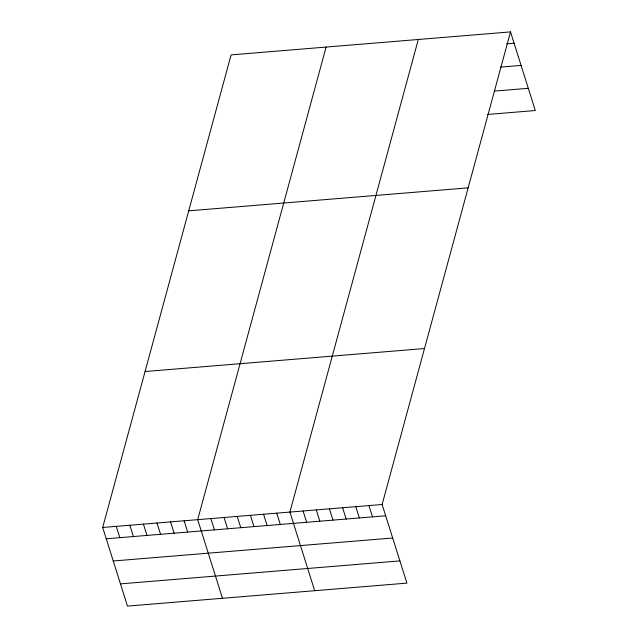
<?xml version="1.0" encoding="UTF-8"?>
<svg xmlns="http://www.w3.org/2000/svg" width="638" height="638" viewBox="0 0 638 638"><rect width="100%" height="100%" fill="white"/><g stroke="black" fill="none" stroke-linecap="round" stroke-linejoin="round"><path stroke-width="0.96" d="M510.52 31.9L382.122 504.491L406.908 583.116L127.48 606.1L102.694 527.474L231.092 54.884L510.52 31.9L535.306 110.526L487.32 114.473M326.098 47.068L197.7 519.659L222.487 598.284M418.305 39.484L289.907 512.075L314.701 590.7M506.548 43.815L514.076 43.193M500.383 67.118L521.087 65.411M494.426 91.09L528.304 88.307M188.72 210.843L468.148 187.851M145.065 371.523L424.493 348.539M102.694 527.474L382.122 504.491M106.259 538.775L385.679 515.783M113.261 560.993L392.689 538.001M120.478 583.882L399.906 560.898M368.947 505.575L372.512 516.868M355.773 506.66L359.338 517.952M342.598 507.744L346.163 519.037M329.431 508.829L332.988 520.122M316.257 509.906L319.813 521.206M303.082 510.99L306.647 522.291M276.74 513.159L280.297 524.452M263.566 514.244L267.123 525.537M250.391 515.329L253.956 526.621M237.216 516.413L240.781 527.706M224.042 517.498L227.606 528.79M210.875 518.582L214.432 529.875M184.127 520.775L187.692 532.076M170.553 521.892L174.118 533.193M156.98 523.008L160.545 534.309M143.414 524.125L146.971 535.426M129.841 525.241L133.398 536.542M116.268 526.358L119.824 537.659"/></g></svg>
